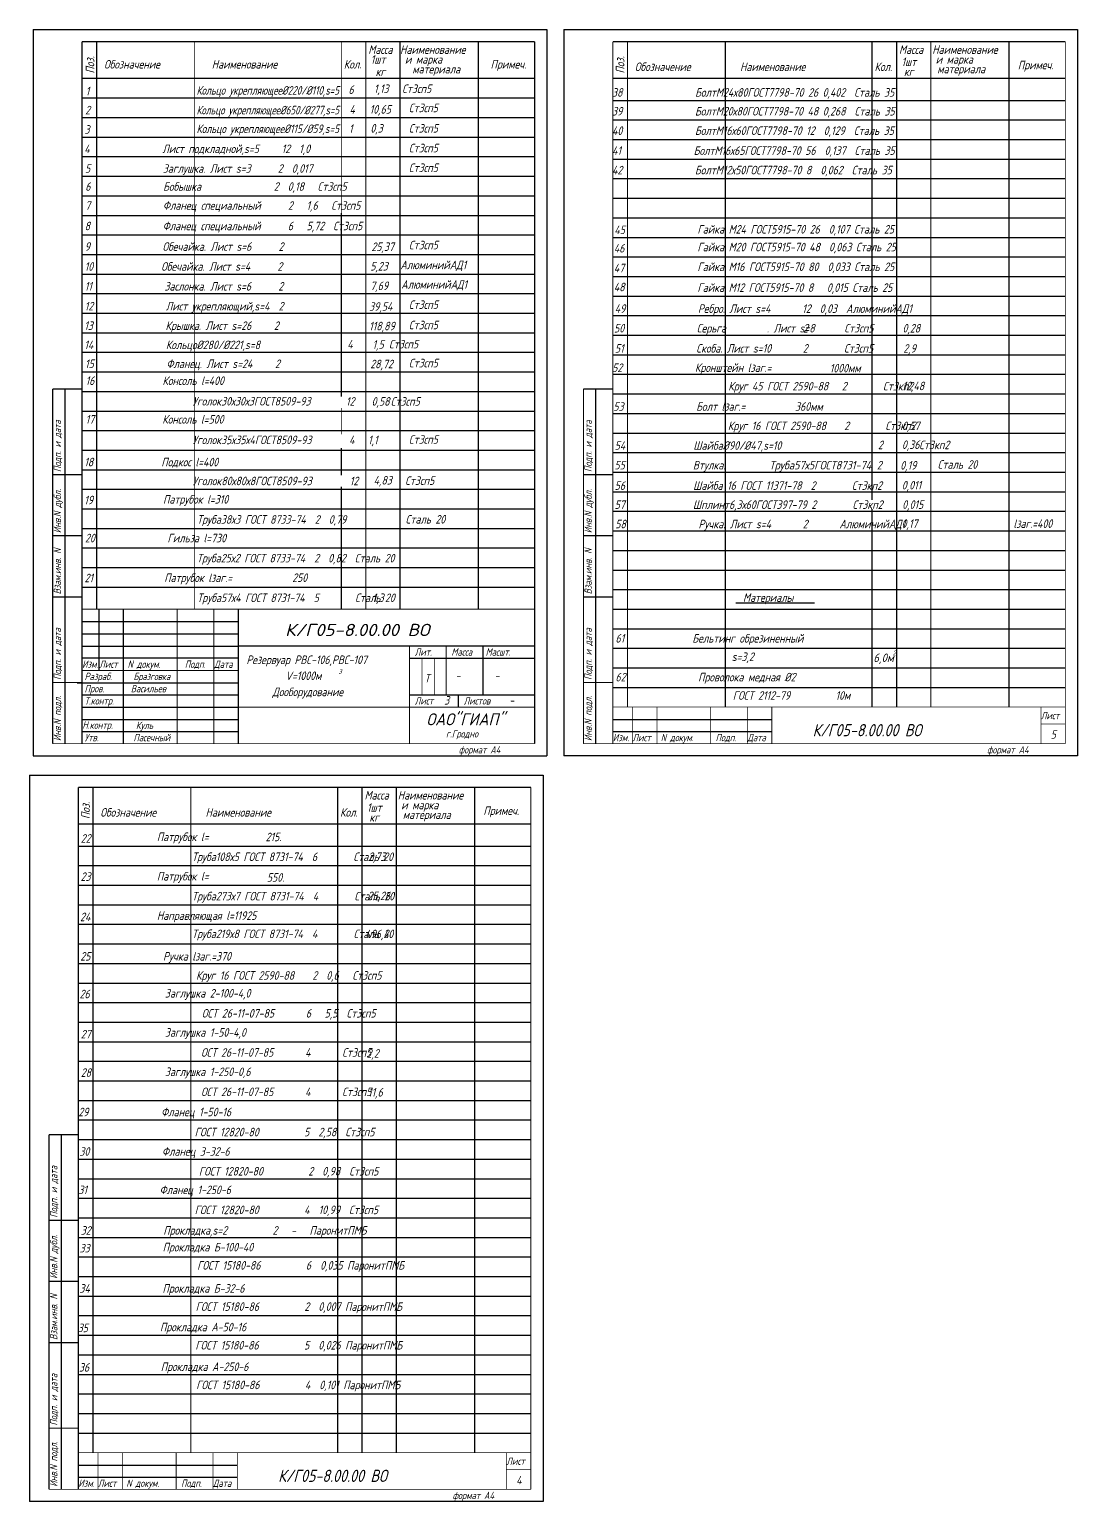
# Model space of a CAD drawing. Extents: x 626 to 1905, y 563 to 1774.
# Drawn here: x 1476 to 1905, y 1172 to 1773 of the extents above; entities that cross this region are included whole.
import ezdxf
from ezdxf.enums import TextEntityAlignment as Align

# ---------------------------------------------------------------- set-up
doc = ezdxf.new("R2010")
doc.units = 0
doc.header["$LTSCALE"] = 0.5
doc.header["$MEASUREMENT"] = 0
doc.layers.get('0').update_dxf_attribs({"linetype": 'CONTINUOUS'})
doc.styles.add('ROMANC', font='romanc', dxfattribs={"width": 0.8, "oblique": 15, "height": 3.5})

msp = doc.modelspace()

# ---------------------------------------------------------------- linework, layer by layer
for p, q in [((1477.7257, 1773.48394), (1477.7257, 1476.48394)), ((1477.7257, 1773.48394), (1687.7257, 1773.48394)), ((1687.7257, 1773.48394), (1687.7257, 1476.48394)), ((1694.7257, 1773.48394), (1904.7257, 1773.48394)), ((1694.7257, 1773.48394), (1694.7257, 1476.48394)), ((1904.7257, 1773.48394), (1904.7257, 1476.48394)), ((1497.7257, 1745.48394), (1682.7257, 1745.48394)), ((1714.7257, 1744.48394), (1899.7257, 1744.48394)), ((1497.7257, 1737.48394), (1682.7257, 1737.48394)), ((1714.7257, 1736.48394), (1899.7257, 1736.48394)), ((1497.7257, 1729.48394), (1682.7257, 1729.48394)), ((1714.7257, 1728.48394), (1899.7257, 1728.48394)), ((1497.7257, 1721.48394), (1682.7257, 1721.48394)), ((1714.7257, 1720.48394), (1899.7257, 1720.48394)), ((1497.7257, 1713.48394), (1682.7257, 1713.48394)), ((1714.7257, 1712.48394), (1899.7257, 1712.48394)), ((1497.7257, 1705.48394), (1682.7257, 1705.48394)), ((1714.7257, 1704.48394), (1899.7257, 1704.48394)), ((1497.7257, 1697.48394), (1682.7257, 1697.48394)), ((1714.7257, 1696.48394), (1899.7257, 1696.48394)), ((1497.7257, 1689.48394), (1682.7257, 1689.48394)), ((1714.7257, 1688.48394), (1899.7257, 1688.48394)), ((1497.7257, 1681.48394), (1682.7257, 1681.48394)), ((1714.7257, 1680.48394), (1899.7257, 1680.48394)), ((1497.7257, 1673.48394), (1682.7257, 1673.48394)), ((1714.7257, 1672.48394), (1899.7257, 1672.48394)), ((1497.7257, 1665.48394), (1682.7257, 1665.48394)), ((1714.7257, 1664.48394), (1899.7257, 1664.48394)), ((1497.7257, 1657.48394), (1682.7257, 1657.48394)), ((1714.7257, 1656.48394), (1899.7257, 1656.48394)), ((1497.7257, 1649.48394), (1682.7257, 1649.48394)), ((1714.7257, 1648.48394), (1899.7257, 1648.48394)), ((1497.7257, 1641.48394), (1682.7257, 1641.48394)), ((1714.7257, 1640.48394), (1899.7257, 1640.48394)), ((1497.7257, 1633.48394), (1682.7257, 1633.48394)), ((1714.7257, 1632.48394), (1899.7257, 1632.48394)), ((1497.7257, 1625.48394), (1682.7257, 1625.48394)), ((1714.7257, 1624.48394), (1899.7257, 1624.48394)), ((1497.7257, 1617.48394), (1682.7257, 1617.48394)), ((1714.7257, 1616.48394), (1899.7257, 1616.48394)), ((1497.7257, 1609.48394), (1682.7257, 1609.48394)), ((1714.7257, 1608.48394), (1899.7257, 1608.48394)), ((1497.7257, 1601.48394), (1682.7257, 1601.48394)), ((1714.7257, 1600.48394), (1899.7257, 1600.48394)), ((1497.7257, 1593.48394), (1682.7257, 1593.48394)), ((1714.7257, 1592.48394), (1899.7257, 1592.48394)), ((1497.7257, 1585.48394), (1682.7257, 1585.48394)), ((1714.7257, 1584.48394), (1899.7257, 1584.48394)), ((1497.7257, 1577.48394), (1682.7257, 1577.48394)), ((1714.7257, 1576.48394), (1899.7257, 1576.48394)), ((1497.7257, 1569.48394), (1682.7257, 1569.48394)), ((1714.7257, 1568.48394), (1899.7257, 1568.48394)), ((1497.7257, 1561.48394), (1682.7257, 1561.48394)), ((1714.7257, 1560.48394), (1899.7257, 1560.48394)), ((1497.7257, 1553.48394), (1682.7257, 1553.48394)), ((1714.7257, 1552.48394), (1899.7257, 1552.48394)), ((1497.7257, 1545.48394), (1682.7257, 1545.48394)), ((1714.7257, 1544.48394), (1899.7257, 1544.48394)), ((1714.7257, 1536.48394), (1899.7257, 1536.48394)), ((1765.01, 1539.05), (1797.13, 1539.05)), ((1497.7257, 1531.40517), (1561.59307, 1531.40517)), ((1497.7257, 1526.40517), (1561.59307, 1526.40517)), ((1714.7257, 1528.48394), (1899.7257, 1528.48394)), ((1497.7257, 1521.40517), (1561.59307, 1521.40517)), ((1714.7257, 1520.48394), (1899.7257, 1520.48394)), ((1714.7257, 1512.48394), (1899.7257, 1512.48394)), ((1495.7257, 1506.40517), (1561.59307, 1506.40517)), ((1497.7257, 1501.40517), (1561.59307, 1501.40517)), ((1714.7257, 1504.48394), (1899.7257, 1504.48394)), ((1497.7257, 1496.40517), (1561.59307, 1496.40517)), ((1497.7257, 1491.40517), (1561.59307, 1491.40517)), ((1714.7257, 1491.40517), (1779.7257, 1491.40517)), ((1497.7257, 1486.40517), (1561.59307, 1486.40517)), ((1714.7257, 1486.40517), (1779.7257, 1486.40517)), ((1477.7257, 1476.48394), (1687.7257, 1476.48394)), ((1904.7257, 1476.48394), (1694.7257, 1476.48394)), ((1476.1957, 1468.64394), (1476.1957, 1171.64394)), ((1476.1957, 1468.64394), (1686.1957, 1468.64394)), ((1686.1957, 1468.64394), (1686.1957, 1171.64394)), ((1496.1957, 1439.64394), (1681.1957, 1439.64394)), ((1496.1957, 1431.64394), (1681.1957, 1431.64394)), ((1496.1957, 1423.64394), (1681.1957, 1423.64394)), ((1496.1957, 1415.64394), (1681.1957, 1415.64394)), ((1496.1957, 1407.64394), (1681.1957, 1407.64394)), ((1496.1957, 1399.64394), (1681.1957, 1399.64394)), ((1496.1957, 1391.64394), (1681.1957, 1391.64394)), ((1496.1957, 1383.64394), (1681.1957, 1383.64394)), ((1496.1957, 1375.64394), (1681.1957, 1375.64394)), ((1496.1957, 1367.64394), (1681.1957, 1367.64394)), ((1496.1957, 1359.64394), (1681.1957, 1359.64394)), ((1496.1957, 1351.64394), (1681.1957, 1351.64394)), ((1496.1957, 1343.64394), (1681.1957, 1343.64394)), ((1496.1957, 1335.64394), (1681.1957, 1335.64394)), ((1496.1957, 1327.64394), (1681.1957, 1327.64394)), ((1496.1957, 1319.64394), (1681.1957, 1319.64394)), ((1496.1957, 1311.64394), (1681.1957, 1311.64394)), ((1496.1957, 1303.64394), (1681.1957, 1303.64394)), ((1496.1957, 1295.64394), (1681.1957, 1295.64394)), ((1496.1957, 1287.64394), (1681.1957, 1287.64394)), ((1496.1957, 1279.64394), (1681.1957, 1279.64394)), ((1496.1957, 1271.64394), (1681.1957, 1271.64394)), ((1496.1957, 1263.64394), (1681.1957, 1263.64394)), ((1496.1957, 1255.64394), (1681.1957, 1255.64394)), ((1496.1957, 1247.64394), (1681.1957, 1247.64394)), ((1496.1957, 1239.64394), (1681.1957, 1239.64394)), ((1496.1957, 1231.64394), (1681.1957, 1231.64394)), ((1496.1957, 1223.64394), (1681.1957, 1223.64394)), ((1496.1957, 1215.64394), (1681.1957, 1215.64394)), ((1496.1957, 1207.64394), (1681.1957, 1207.64394)), ((1496.1957, 1199.64394), (1681.1957, 1199.64394)), ((1496.1957, 1186.56517), (1561.1957, 1186.56517)), ((1496.1957, 1181.56517), (1561.1957, 1181.56517)), ((1686.1957, 1171.64394), (1476.1957, 1171.64394))]:
    msp.add_line(p, q)
for points, const_width in [([(1497.7257, 1768.48394), (1497.7257, 1481.48394)], 0.5), ([(1497.7257, 1768.48394), (1682.7257, 1768.48394)], 0.5), ([(1503.7257, 1768.48394), (1503.7257, 1536.48394)], 0.5), ([(1543.7257, 1768.48394), (1543.7257, 1536.48394)], 0.3), ([(1603.7257, 1768.48394), (1603.7257, 1697.48394)], 0.3), ([(1613.7257, 1768.48394), (1613.7257, 1536.48394)], 0.5), ([(1627.7257, 1768.48394), (1627.7257, 1536.48394)], 0.5), ([(1659.7257, 1768.48394), (1659.7257, 1536.48394)], 0.5), ([(1682.7257, 1768.48394), (1682.7257, 1481.48394)], 0.5), ([(1714.7257, 1768.48394), (1714.7257, 1481.48394)], 0.5), ([(1714.7257, 1768.48394), (1899.7257, 1768.48394)], 0.5), ([(1720.7257, 1768.48394), (1720.7257, 1496.48394)], 0.5), ([(1760.7257, 1768.48394), (1760.7257, 1496.48394)], 0.5), ([(1820.7257, 1768.48394), (1820.7257, 1581.1)], 0.5), ([(1830.7257, 1768.48394), (1830.7257, 1496.48394)], 0.5), ([(1844.7257, 1768.48394), (1844.7257, 1496.48394)], 0.5), ([(1876.7257, 1768.48394), (1876.7257, 1496.48394)], 0.5), ([(1899.7257, 1768.48394), (1899.7257, 1481.48394)], 0.3), ([(1497.7257, 1753.48394), (1682.7257, 1753.48394)], 0.5), ([(1714.7257, 1753.48394), (1899.7257, 1753.48394)], 0.5), ([(1603.7257, 1698.48378), (1603.7257, 1639.72)], 0.5), ([(1603.7257, 1641.48394), (1603.7257, 1623.38)], 0.55), ([(1485.7257, 1626.48394), (1485.7257, 1481.48394)], 0.5), ([(1497.7257, 1626.48394), (1485.7257, 1626.48394)], 0.5), ([(1490.7257, 1481.48394), (1490.7257, 1626.48394)], 0.5), ([(1702.7257, 1626.48394), (1702.7257, 1481.48394)], 0.5), ([(1714.7257, 1626.48394), (1702.7257, 1626.48394)], 0.5), ([(1707.7257, 1481.48394), (1707.7257, 1626.48394)], 0.5), ([(1603.7257, 1618.75), (1603.7257, 1607.98)], 0.3), ([(1603.7257, 1602.35), (1603.7257, 1591.2)], 0.5), ([(1497.7257, 1591.48394), (1485.7257, 1591.48394)], 0.5), ([(1714.7257, 1591.48394), (1702.7257, 1591.48394)], 0.5), ([(1603.7257, 1586.54), (1603.7257, 1536.48394)], 0.5), ([(1820.7257, 1577.36), (1820.7257, 1496.48394)], 0.5), ([(1497.7257, 1566.48394), (1485.7257, 1566.48394)], 0.5), ([(1714.7257, 1566.48394), (1702.7257, 1566.48394)], 0.5), ([(1497.7257, 1541.48394), (1485.7257, 1541.48394)], 0.5), ([(1714.7257, 1541.48394), (1702.7257, 1541.48394)], 0.5), ([(1497.7257, 1536.48394), (1682.7257, 1536.48394)], 0.3), ([(1504.59307, 1536.40517), (1504.59307, 1511.40517)], 0.5), ([(1514.59307, 1536.40517), (1514.59307, 1481.48394)], 0.5), ([(1536.59307, 1536.40517), (1536.59307, 1481.48394)], 0.5), ([(1536.59307, 1536.40517), (1536.59307, 1481.48394)], 0.5), ([(1551.59307, 1536.40517), (1551.59307, 1481.48394)], 0.5), ([(1551.59307, 1536.40517), (1551.59307, 1481.48394)], 0.5), ([(1561.59307, 1536.40517), (1561.59307, 1481.48394)], 0.5), ([(1497.7257, 1516.503), (1561.59307, 1516.503)], 0.5), ([(1561.59307, 1521.40517), (1682.7257, 1521.40517)], 0.5), ([(1631.59307, 1521.40517), (1631.59307, 1481.48394)], 0.5), ([(1631.59307, 1516.40517), (1682.7257, 1516.40517)], 0.5), ([(1646.59307, 1521.40517), (1646.59307, 1501.40517)], 0.5), ([(1661.59307, 1521.40517), (1661.59307, 1501.40517)], 0.5), ([(1497.7257, 1511.40517), (1561.59307, 1511.40517)], 0.5), ([(1636.7257, 1516.48394), (1636.7257, 1501.48394)], 0.3), ([(1641.7257, 1516.48394), (1641.7257, 1501.48394)], 0.3), ([(1497.7257, 1506.48394), (1485.7257, 1506.48394)], 0.5), ([(1714.7257, 1506.48394), (1702.7257, 1506.48394)], 0.5), ([(1631.59307, 1501.40517), (1682.7257, 1501.40517)], 0.5), ([(1651.59307, 1501.40517), (1651.59307, 1496.40517)], 0.5), ([(1561.59307, 1496.40517), (1682.7257, 1496.40517)], 0.5), ([(1714.7257, 1496.48394), (1899.7257, 1496.48394)], 0.3), ([(1722.7257, 1496.48394), (1722.7257, 1481.48394)], 0.3), ([(1732.7257, 1496.48394), (1732.7257, 1481.48394)], 0.3), ([(1754.7257, 1496.48394), (1754.7257, 1481.48394)], 0.3), ([(1769.7257, 1496.48394), (1769.7257, 1481.48394)], 0.3), ([(1779.7257, 1496.48394), (1779.7257, 1481.48394)], 0.3), ([(1889.7257, 1496.48394), (1889.7257, 1481.48394)], 0.3), ([(1899.7257, 1489.48394), (1889.7257, 1489.48394)], 0.3), ([(1485.7257, 1481.48394), (1682.7257, 1481.48394)], 0.3), ([(1702.7257, 1481.48394), (1899.7257, 1481.48394)], 0.3), ([(1496.1957, 1463.64394), (1496.1957, 1176.64394)], 0.5), ([(1496.1957, 1463.64394), (1681.1957, 1463.64394)], 0.5), ([(1502.1957, 1463.64394), (1502.1957, 1191.64394)], 0.5), ([(1542.1957, 1463.64394), (1542.1957, 1191.64394)], 0.5), ([(1602.1957, 1463.64394), (1602.1957, 1191.64394)], 0.5), ([(1612.1957, 1463.64394), (1612.1957, 1191.64394)], 0.5), ([(1626.1957, 1463.64394), (1626.1957, 1191.64394)], 0.5), ([(1658.1957, 1463.64394), (1658.1957, 1191.64394)], 0.5), ([(1681.1957, 1463.64394), (1681.1957, 1176.64394)], 0.5), ([(1496.1957, 1448.64394), (1681.1957, 1448.64394)], 0.5), ([(1484.1957, 1321.64394), (1484.1957, 1176.64394)], 0.5), ([(1496.1957, 1321.64394), (1484.1957, 1321.64394)], 0.5), ([(1489.1957, 1176.64394), (1489.1957, 1321.64394)], 0.5), ([(1496.1957, 1286.64394), (1484.1957, 1286.64394)], 0.5), ([(1496.1957, 1261.64394), (1484.1957, 1261.64394)], 0.5), ([(1496.1957, 1236.64394), (1484.1957, 1236.64394)], 0.5), ([(1496.1957, 1201.64394), (1484.1957, 1201.64394)], 0.5), ([(1496.1957, 1191.64394), (1681.1957, 1191.64394)], 0.3), ([(1504.1957, 1191.64394), (1504.1957, 1176.64394)], 0.3), ([(1514.1957, 1191.64394), (1514.1957, 1176.64394)], 0.3), ([(1536.1957, 1191.64394), (1536.1957, 1176.64394)], 0.3), ([(1551.1957, 1191.64394), (1551.1957, 1176.64394)], 0.3), ([(1561.1957, 1191.64394), (1561.1957, 1176.64394)], 0.3), ([(1671.1957, 1191.64394), (1671.1957, 1176.64394)], 0.3), ([(1681.1957, 1184.64394), (1671.1957, 1184.64394)], 0.3), ([(1484.1957, 1176.64394), (1681.1957, 1176.64394)], 0.3)]:
    msp.add_lwpolyline(points, dxfattribs=dict(const_width=const_width))

# ---------------------------------------------------------------- texts
at = {"style": 'ROMANC', "oblique": 15, "width": 0.8}
for s, height, p in [('Масса', 3.5, (1614.7257, 1763.48394)), ('Наименование', 3.5, (1627.7257, 1763.48394)), ('Масса', 3.5, (1831.7257, 1763.48394)), ('Наименование', 3.5, (1845.30693, 1763.48394)), ('Обозначение', 3.5, (1506.7257, 1757.48394)), ('Наименование', 3.5, (1550.7257, 1757.48394)), ('Кол.', 3.5, (1604.7257, 1757.48394)), ('1шт', 3.5, (1615.7257, 1759.48394)), ('и марка', 3.5, (1629.7257, 1759.48394)), ('материала', 3.5, (1632.7257, 1755.48394)), ('Примеч.', 3.5, (1664.7257, 1757.48394)), ('Обозначение', 3.5, (1723.7257, 1756.48394)), ('Наименование', 3.5, (1766.7257, 1756.48394)), ('Кол.', 3.5, (1821.7257, 1756.48394)), ('1шт', 3.5, (1832.7257, 1758.48394)), ('и марка ', 3.5, (1846.7257, 1759.48394)), ('материала', 3.5, (1847.37101, 1755.5473)), ('Примеч.', 3.5, (1880.30693, 1757.19285)), ('кг', 3.5, (1617.7257, 1754.48394)), ('кг', 3.5, (1833.7257, 1754.48394)), ('1   ', 3.5, (1499.2, 1746.55)), ('6', 3.5, (1606.63, 1747.12)), ('1,13   Ст3сп5', 3.5, (1617.04496, 1747.49326)), (' 38                БолтМ24х80ГОСТ7798-70 26 0,402  Сталь 35', 3.5, (1712.53308, 1745.98916)), ('2', 3.5, (1498.98, 1738.76)), ('4', 3.5, (1607.02, 1739.04)), ('10,65', 3.5, (1615.28, 1739.06)), ('Ст3сп5', 3.5, (1631.31694, 1739.65226)), (' 39                БолтМ20х80ГОСТ7798-70 48 0,268  Сталь 35', 3.5, (1712.53308, 1738.28916)), ('3', 3.5, (1498.7, 1730.84)), ('1', 3.5, (1606.80809, 1731.15289)), ('0,3', 3.5, (1615.59205, 1731.30226)), ('Ст3сп5', 3.5, (1631.31694, 1731.30226)), (' 40                БолтМ16х60ГОСТ7798-70 12  0,129  Сталь 35', 3.5, (1712.53308, 1730.35703)), ('4                Лист подкладной,s=5     12  1,0   ', 3.5, (1498.62, 1722.94)), ('Ст3сп5', 3.5, (1631.31694, 1723.24226)), (' 41                БолтМ16х65ГОСТ7798-70 56  0,137  Сталь 35', 3.5, (1712.53308, 1722.19703)), ('5                Заглушка. Лист s=3      2  0,017  ', 3.5, (1498.91, 1714.88)), ('Ст3сп5', 3.5, (1631.31694, 1715.18226)), (' 42                БолтМ12х50ГОСТ7798-70 8  0,062  Сталь 35', 3.5, (1712.53308, 1714.23819)), ('6                Бобышка                2  0,18   Ст3сп5', 3.5, (1499.02275, 1707.51188)), ('7                Фланец специальный      2   1,6   Ст3сп5', 3.5, (1498.99567, 1699.74286)), ('8                Фланец специальный      6   5,72  Ст3сп5', 3.5, (1498.75567, 1691.38352)), ('45', 3.5, (1715.34, 1689.81)), ('                  Гайка М24 ГОСТ5915-70 26  0,107 Сталь 25', 3.5, (1715.86533, 1690.02572)), ('9                Обечайка. Лист s=6      2     ', 3.5, (1498.77, 1682.97)), ('25,37', 3.5, (1616.01, 1682.91)), ('Ст3сп5', 3.5, (1631.31694, 1683.58226)), ('46', 3.5, (1715.12696, 1682.27777)), ('                  Гайка М20 ГОСТ5915-70 48  0,063 Сталь 25', 3.5, (1715.86533, 1682.77572)), ('10               Обечайка. Лист s=4      2     ', 3.5, (1498.77, 1674.84)), ('5,23', 3.5, (1615.54, 1674.92)), ('АлюминийАД1', 3.5, (1627.84894, 1675.45226)), ('47', 3.5, (1715.12696, 1674.20722)), ('                  Гайка М16 ГОСТ5915-70 80  0,033 Сталь 25', 3.5, (1715.86533, 1674.70687)), ('11                Заслонка. Лист s=6      2', 3.5, (1498.77, 1666.72)), ('7,69', 3.5, (1615.54, 1666.93)), ('АлюминийАД1', 3.5, (1628.19594, 1667.48226)), ('48', 3.5, (1715.12696, 1666.43557)), ('                  Гайка М12 ГОСТ5915-70 8   0,015 Сталь 25', 3.5, (1715.86533, 1666.1881)), ('12                Лист укрепляющий,s=4  2 ', 3.5, (1498.77, 1658.59)), ('39,54', 3.5, (1615.07, 1658.47)), ('Ст3сп5', 3.5, (1631.31694, 1659.20226)), ('49                Ребро. Лист s=4       12  0,03  АлюминийАД1', 3.5, (1715.469, 1657.597)), ('13                Крышка. Лист s=26     2', 3.5, (1498.6, 1650.63)), ('118,89', 3.5, (1615.07, 1650.47)), ('Ст3сп5', 3.5, (1631.31694, 1650.90226)), ('50                Серьга                 2        Ст3сп5', 3.5, (1715.21, 1649.58)), ('. Лист s=8', 3.5, (1777.7, 1649.58)), ('0,28', 3.5, (1833.17, 1649.57)), ('14                Кольцо%%c280/%%c221,s=8', 3.5, (1498.62, 1642.79)), ('4        Ст3сп5', 3.5, (1606.17, 1643.07)), (' 1,5', 3.5, (1614.6, 1642.95)), ('51                Скоба. Лист s=10       2        Ст3сп5', 3.5, (1715.55, 1641.35)), ('2,9', 3.5, (1833.48, 1641.31)), ('15                Фланец. Лист s=24     2 ', 3.5, (1498.91, 1635.06)), ('28,72', 3.5, (1615.54, 1634.96)), ('Ст3сп5', 3.5, (1631.31694, 1635.33226)), ('16               Консоль l=400', 3.5, (1499.15198, 1628.12678)), ('52                Кронштейн lзаг.=', 3.5, (1714.448, 1633.45)), ('1000мм', 3.5, (1803.4, 1633.26)), ('Круг 45 ГОСТ 2590-88   2        Ст3кп2', 3.5, (1761.91, 1625.9)), ('12,48', 3.5, (1833.17, 1625.98)), ('Уголок30х30х3ГОСТ8509-93', 3.5, (1542.92488, 1619.72805)), ('12        Ст3сп5', 3.5, (1605.60767, 1619.658)), ('0,58 ', 3.5, (1616.11316, 1619.668)), ('53                Болт lзаг.=', 3.5, (1714.914, 1617.562)), ('360мм', 3.5, (1789.21, 1617.56)), ('17               Консоль l=500', 3.5, (1499.15198, 1612.32678)), ('Круг 16 ГОСТ 2590-88    2        Ст3кп2', 3.5, (1761.75, 1609.68)), ('0,57', 3.5, (1832.95, 1609.67)), ('Уголок35х35х4ГОСТ8509-93', 3.5, (1542.92488, 1603.92805)), ('4   1,1', 3.5, (1606.86, 1603.91)), ('Ст3сп5', 3.5, (1631.31694, 1604.08226)), ('54               Шайба%%c90/%%c47,s=10', 3.5, (1715.45, 1601.62)), (' 2        Ст3кп2', 3.5, (1821.27, 1601.88)), ('0,36', 3.5, (1832.92, 1601.98)), ('18               Подкос l=400', 3.5, (1498.6, 1594.87)), ('55               Втулка.', 3.5, (1715.37, 1593.6)), ('2', 3.5, (1822.66, 1593.6)), ('0,19', 3.5, (1832.23, 1593.53)), ('Сталь 20', 3.5, (1847.53, 1593.89)), ('Уголок80х80х8ГОСТ8509-93', 3.5, (1543, 1587.14)), ('12', 3.5, (1607.16, 1587.13)), ('4,83', 3.5, (1616.92, 1587.43)), ('Ст3сп5', 3.5, (1629.82033, 1587.2795)), ('0,011', 3.5, (1832.86, 1585.42)), ('19', 3.5, (1498.58, 1579.34)), ('                 Патрубок l=310', 3.5, (1499.25203, 1579.62166)), ('56               Шайба 16 ГОСТ 11371-78  2        Ст3кп2', 3.5, (1715.45, 1585.25)), ('57               Шплинт6,3х60ГОСТ397-79 2        Ст3кп2', 3.5, (1715.45, 1577.46)), ('0,015', 3.5, (1833.03, 1577.48)), ('Труба38х3 ГОСТ 8733-74  2  0,79   ', 3.5, (1544.70914, 1571.40624)), ('Сталь 20', 3.5, (1629.99, 1571.46)), ('58                Ручка. Лист s=4       2       АлюминийАД1', 3.5, (1715.699, 1569.538)), ('0,17', 3.5, (1832.778, 1569.695)), ('lзаг.=400', 3.5, (1878.493, 1569.695)), ('20                Гильза l=730', 3.5, (1498.91486, 1563.79734)), ('Труба25х2 ГОСТ 8733-74  2  0,82  Сталь 20', 3.5, (1544.65983, 1555.58192)), ('21', 3.5, (1498.71, 1547.48)), ('                  Патрубок lзаг.=', 3.5, (1497.8838, 1547.56929)), ('250', 3.5, (1583.6338, 1547.59929)), ('Труба57х4 ГОСТ 8731-74  5        Сталь 20', 3.5, (1544.7738, 1539.37929)), ('1,3', 3.5, (1616.5138, 1539.38929)), ('Материалы', 3.5, (1767.93, 1539.46)), ('61               Бельтинг обрезиненный', 3.5, (1715.79, 1522.79)), ('Резервуар РВС-106,РВС-107', 3.5, (1564.8957, 1514.03394)), ('Лит.', 3, (1633.7257, 1517.48394)), ('Масса', 3, (1648.7257, 1517.48394)), ('Масшт.', 3, (1662.7257, 1517.48394)), ('s=3,2                  ', 3.5, (1763.34, 1515.28)), ('2', 2, (1829.16, 1517.59)), ('Изм.', 3, (1497.7257, 1512.48394)), ('Лист', 3, (1504.7257, 1512.48394)), (' N докум.', 3, (1514.7257, 1512.48394)), ('Подп.', 3, (1539.7257, 1512.48394)), ('Дата', 3, (1551.7257, 1512.48394)), ('  V=1000м', 3.5, (1577.1857, 1507.50394)), ('3', 2, (1602.5257, 1510.02394)), ('Разраб.', 3, (1498.7257, 1507.48394)), ('Пров.', 3, (1498.7257, 1502.48394)), ('Васильев', 3, (1517.6557, 1502.48394)), ('Т', 3.5, (1637.7257, 1506.48394)), ('62                Проволока медная %%c2', 3.5, (1715.79, 1506.95)), ('Т.контр.', 3, (1498.7257, 1497.48394)), ('Дооборудование', 3.5, (1575.5357, 1500.90394)), ('Лист', 3, (1633.7257, 1497.48394)), ('3', 3.5, (1645.7657, 1497.44394)), ('Листов', 3, (1653.7257, 1497.48394)), ('ГОСТ 2112-79          10м', 3.5, (1763.76, 1499.44)), ('Лист', 3, (1889.7257, 1491.48394)), ('Н.контр.', 3, (1497.8357, 1487.58394)), ('Куль', 3, (1519.7257, 1487.48394)), ('г.Гродно', 3, (1646.5057, 1484.00394)), ('К/Г05-8.00.00 ВО', 5, (1796.4157, 1484.50394)), ('5', 3.5, (1893.7257, 1483.48394)), ('Утв.', 3, (1498.7257, 1482.48394)), ('Изм.', 3, (1714.7257, 1482.48394)), ('Лист', 3, (1722.7257, 1482.48394)), (' N докум.', 3, (1732.7257, 1482.48394)), ('Подп.', 3, (1756.7257, 1482.48394)), ('Дата', 3, (1769.7257, 1482.48394)), ('формат А4', 3, (1651.7257, 1477.48394)), ('формат А4', 3, (1867.7257, 1477.48394)), ('Масса', 3.5, (1613.1957, 1458.64394)), ('1шт', 3.5, (1614.1957, 1453.64394)), ('Наименование', 3.5, (1626.77693, 1458.64394)), ('и марка ', 3.5, (1628.1957, 1454.64394)), ('Обозначение', 3.5, (1505.1957, 1451.64394)), ('Наименование', 3.5, (1548.1957, 1451.64394)), ('Кол.', 3.5, (1603.1957, 1451.64394)), ('кг', 3.5, (1615.1957, 1449.64394)), ('материала', 3.5, (1628.84101, 1450.7073)), ('Примеч.', 3.5, (1661.77693, 1452.35285)), ('22', 3.5, (1497.19, 1441.01)), ('                  Патрубок l=', 3.5, (1494.87542, 1441.65615)), ('215.', 3.5, (1572.75542, 1441.60615)), ('Труба108х5 ГОСТ 8731-74  6        Сталь 20', 3.5, (1542.64542, 1433.50615)), ('2,73', 3.5, (1614.65542, 1433.54615)), ('23', 3.5, (1497.11, 1425.39)), ('                  Патрубок l=', 3.5, (1494.87542, 1425.54615)), ('550.', 3.5, (1573.25, 1425.05)), ('Труба273х7 ГОСТ 8731-74  4        Сталь 20', 3.5, (1542.64542, 1417.39615)), ('25,26', 3.5, (1614.41, 1417.51)), ('24', 3.5, (1496.89, 1408.92)), ('                  Направляющая l=11925', 3.5, (1494.87542, 1409.44615)), ('Труба219х8 ГОСТ 8731-74  4        Сталь 20', 3.5, (1542.64542, 1401.99615)), ('496,4', 3.5, (1613.45, 1401.95)), ('25                Ручка lзаг.=370', 3.5, (1496.98, 1392.8)), ('Круг 16 ГОСТ 2590-88    2  0,6   Ст3сп5', 3.5, (1544.3, 1384.98)), ('26', 3.5, (1496.69, 1377.39)), ('                Заглушка 2-100-4,0', 3.5, (1501.87576, 1377.69073)), ('ОСТ 26-11-07-85       6   5,5  Ст3сп5', 3.5, (1546.69569, 1369.49952)), ('27', 3.5, (1497.18, 1360.99)), ('                Заглушка 1-50-4,0', 3.5, (1501.87576, 1361.69354)), ('ОСТ 26-11-07-85       4       Ст3сп5', 3.5, (1546.37668, 1353.50233)), ('2,2', 3.5, (1614.02744, 1353.11235)), ('28', 3.5, (1497.18, 1345.27)), ('                Заглушка 1-250-0,6', 3.5, (1501.87576, 1345.59354)), ('ОСТ 26-11-07-85       4       Ст3сп5', 3.5, (1546.37668, 1337.40233)), ('11,6', 3.5, (1614.62, 1337.21)), ('29                Фланец 1-50-16', 3.5, (1496.18208, 1329.1513)), ('ГОСТ 12820-80          5  2,58  Ст3сп5', 3.5, (1543.75669, 1320.96641)), ('30                Фланец 3-32-6', 3.5, (1496.61854, 1313.01301)), ('ГОСТ 12820-80          2  0,98  Ст3сп5', 3.5, (1545.45608, 1304.92578)), ('31                Фланец 1-250-6', 3.5, (1496.18208, 1297.3213)), ('ГОСТ 12820-80          4  10,99  Ст3сп5', 3.5, (1543.75669, 1289.13641)), ('32                Прокладка,s=2          2   -   ПаронитПМБ', 3.5, (1497.17, 1280.75)), ('33', 3.5, (1496.67, 1273.46)), ('                  Прокладка Б-100-40', 3.5, (1497.23857, 1273.90748)), ('ГОСТ 15180-86          6  0,035 ПаронитПМБ', 3.5, (1544.76763, 1266.46392)), ('34                Прокладка Б-32-6', 3.5, (1496.62857, 1257.0359)), ('ГОСТ 15180-86          2  0,007 ПаронитПМБ', 3.5, (1544.15763, 1249.59234)), ('35', 3.5, (1495.93, 1240.89)), ('                 Прокладка А-50-16', 3.5, (1497.98725, 1241.23829)), ('ГОСТ 15180-86          5  0,026 ПаронитПМБ', 3.5, (1544.0263, 1233.79474)), ('36', 3.5, (1496.43, 1224.75)), ('                 Прокладка А-250-6', 3.5, (1498.31725, 1225.01829)), ('ГОСТ 15180-86          4  0,101 ПаронитПМБ', 3.5, (1544.3563, 1217.57474)), ('Лист', 3, (1671.1957, 1186.64394)), ('Изм.', 3, (1496.1957, 1177.64394)), ('Лист', 3, (1504.1957, 1177.64394)), (' N докум.', 3, (1514.1957, 1177.64394)), ('Подп.', 3, (1538.1957, 1177.64394)), ('Дата', 3, (1551.1957, 1177.64394)), ('К/Г05-8.00.00 ВО', 5, (1577.8857, 1179.66394)), ('4', 3.5, (1675.1957, 1178.64394)), ('формат А4', 3, (1649.1957, 1172.64394))]:
    msp.add_text(s, height=height, dxfattribs=at).set_placement(p)
for s, height, p in [('Поз.', 3.5, (1502.7257, 1755.48394)), ('Поз.', 3.5, (1719.43509, 1755.48394)), ('Подп. и дата', 3, (1489.11274, 1592.53873)), ('Подп. и дата', 3, (1706.11274, 1592.53873)), ('Инв.N дубл.', 3, (1489.11274, 1567.53873)), ('Инв.N дубл.', 3, (1706.11274, 1567.53873)), ('Взам.инв. N', 3, (1489.11274, 1542.53873)), ('Взам.инв. N', 3, (1706.11274, 1542.53873)), ('Подп. и дата', 3, (1489.11274, 1507.53873)), ('Подп. и дата', 3, (1706.11274, 1507.53873)), ('Инв.N подл.', 3, (1489.11274, 1482.53873)), ('Инв.N подл.', 3, (1706.11274, 1482.53873)), ('Поз.', 3.5, (1500.90509, 1450.64394)), ('Подп. и дата', 3, (1487.58274, 1287.69873)), ('Инв.N дубл.', 3, (1487.58274, 1262.69873)), ('Взам.инв. N', 3, (1487.58274, 1237.69873)), ('Подп. и дата', 3, (1487.58274, 1202.69873)), ('Инв.N подл.', 3, (1487.58274, 1177.69873))]:
    msp.add_text(s, height=height, rotation=90, dxfattribs=at).set_placement(p)
at = {"style": 'ROMANC', "oblique": 15}
for s, height, width, p, p2 in [('Кольцо укрепляющее%%c220/%%c110,s=5', 3.5, 0.587496, (1544.51, 1746.82), (1602.77, 1746.82)), ('Кольцо укрепляющее%%c650/%%c277,s=5', 3.5, 0.581631, (1544.51, 1738.76), (1602.77, 1738.76)), ('Кольцо укрепляющее%%c115/%%c59,s=5', 3.5, 0.60793, (1544.51, 1731.13), (1602.77, 1731.13)), ('Труба57х5ГОСТ8731-74', 3.5, 0.649091, (1778.7, 1593.6), (1820.35, 1593.6)), ('6,0м', 3.5, 0.677027, (1821.24, 1514.87), (1829.59, 1514.87)), ('Бразговка', 3, 0.681818, (1518.7257, 1507.48394), (1533.7257, 1507.48394)), ('Пасечный', 3, 0.65625, (1518.7257, 1482.48394), (1533.7257, 1482.48394))]:
    msp.add_text(s, height=height, dxfattribs=dict(at, width=width)).set_placement(p, p2, align=Align.FIT)
at = {"style": 'ROMANC', "oblique": 15, "width": 0.8}
for s, height, p, p2 in [('К/Г05-8.00.00 ВО', 4.9959677, (1580.7257, 1525.48394), (1639.7257, 1525.48394)), ('ОАО"ГИАП"', 4.883721, (1638.5057, 1489.00394), (1670.5057, 1489.00394))]:
    msp.add_text(s, height=height, dxfattribs=at).set_placement(p, p2, align=Align.ALIGNED)
at = {"style": 'ROMANC', "width": 0.8}
for p in [(1650.7257, 1507.48394), (1666.7257, 1507.48394), (1672.7257, 1497.48394)]:
    msp.add_text('-', height=3.5, dxfattribs=at).set_placement(p)

doc.saveas('drawing.dxf')
